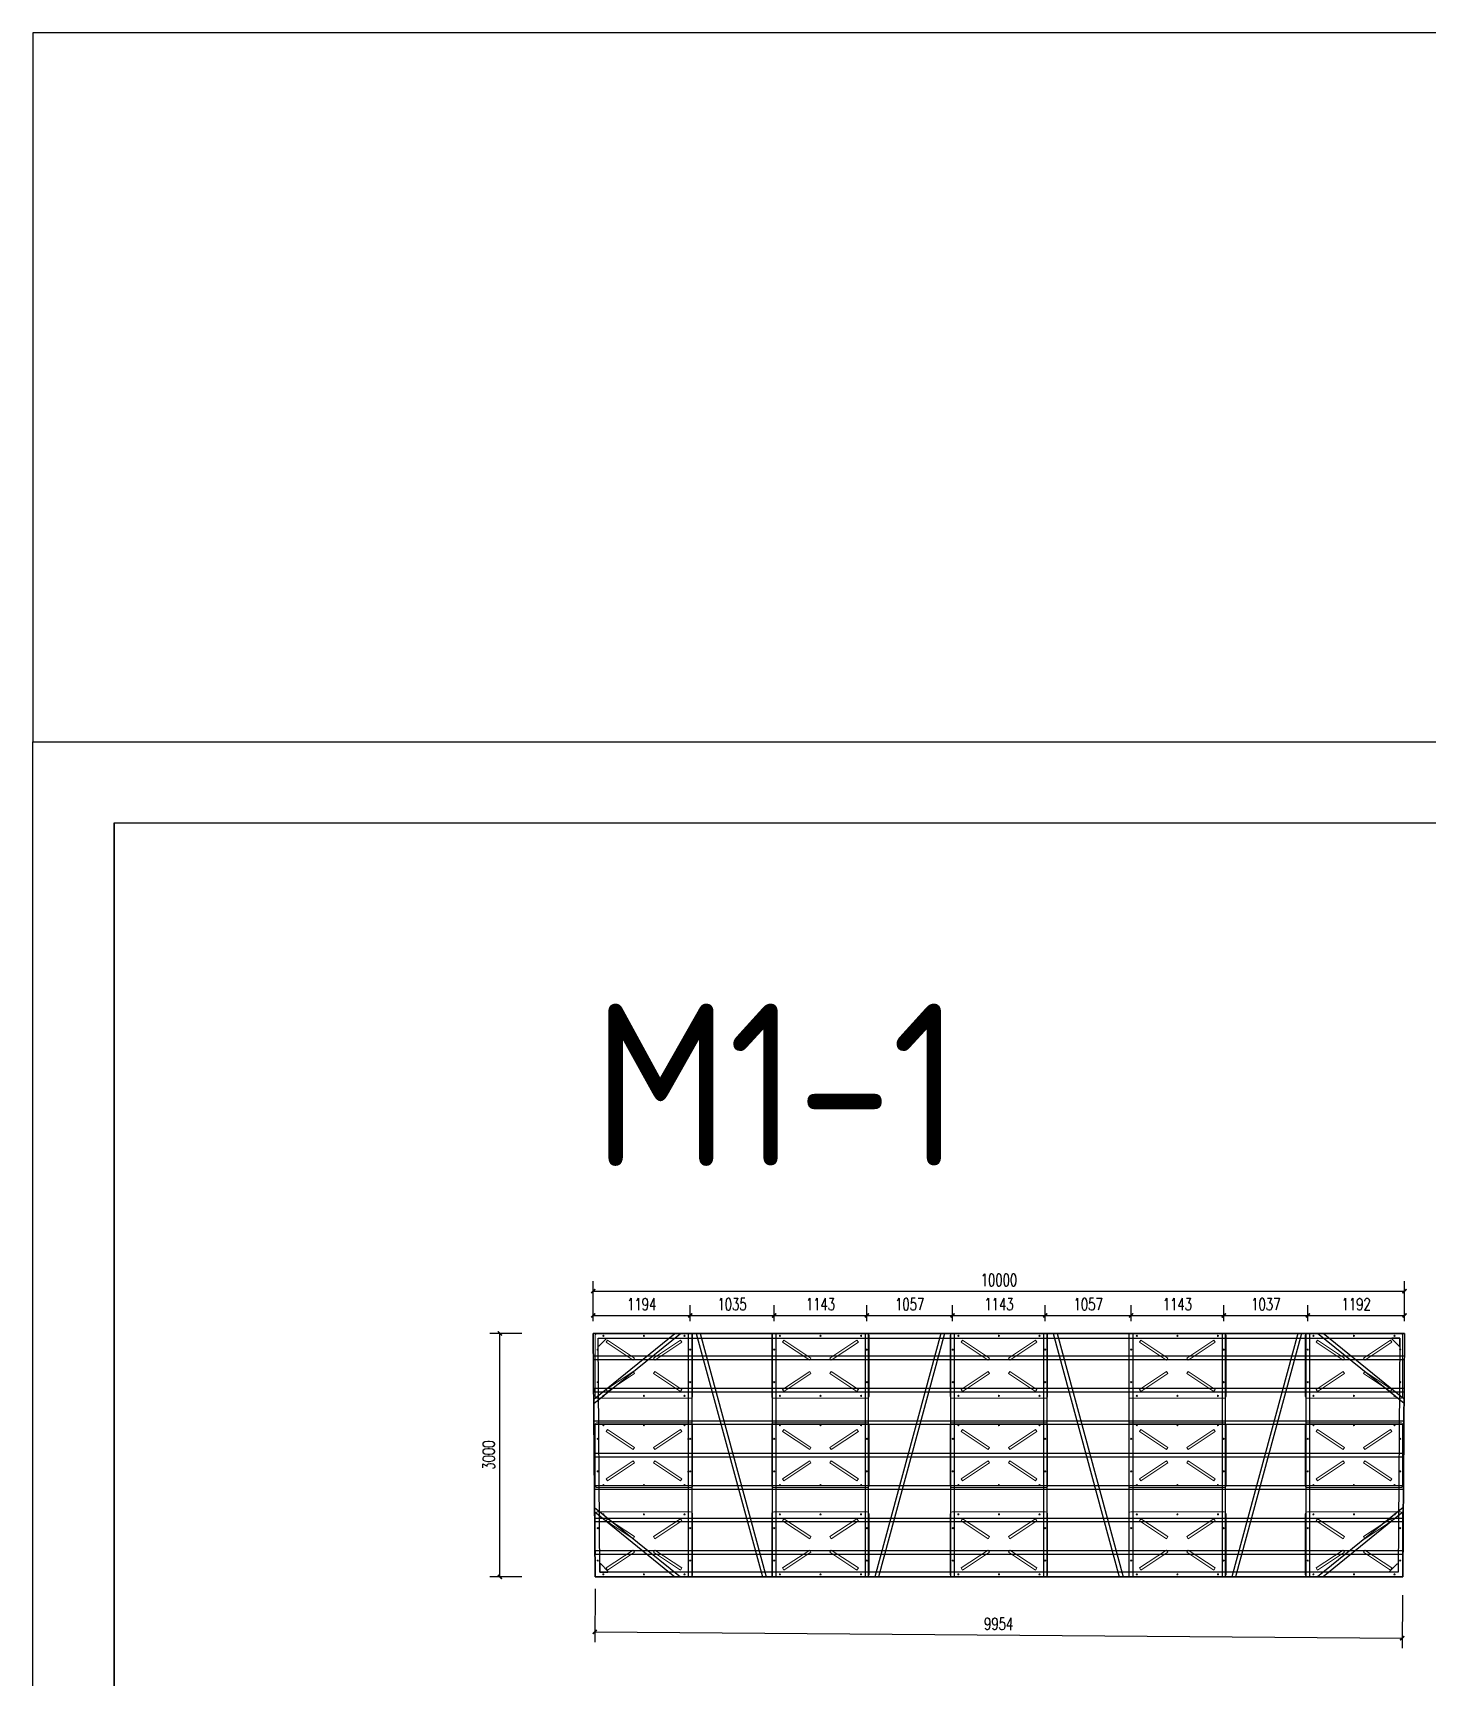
# Model space of a CAD drawing. Extents: x 1254079 to 1500931, y -102737 to 142253.
# Drawn here: x 1283444 to 1300630, y 51982 to 72248 of the extents above; entities that cross this region are included whole.
import ezdxf

# ---------------------------------------------------------------- set-up
doc = ezdxf.new("R2010")
doc.units = 0
doc.header["$LTSCALE"] = 1000
doc.header["$MEASUREMENT"] = 0
for name, color, linetype in [('14#槽钢', 3, 'Continuous'), ('A-P-STAIR', 4, 'Continuous'), ('PUB_DIM', 3, 'Continuous'), ('PUB_TEXT', 7, 'Continuous'), ('W-float bowl浮筒', 253, 'Continuous'), ('W-FLOAT_BOWL浮筒', 253, 'Continuous'), ('W-STEEL_FRAME钢架', 3, 'Continuous'), ('W-STEEL_KEEL钢龙骨', 5, 'Continuous')]:
    doc.layers.add(name, color=color, linetype=linetype)
doc.styles.add('_TCH_DIM_T3', font='SIMPLEX', dxfattribs={"width": 0.705882, "bigfont": 'GBCBIG'})
doc.styles.get("Standard").update_dxf_attribs({"font": 'gbenor.shx', "bigfont": 'gbcbig.shx'})
doc.dimstyles.new('_TCH_ARCH&&50', dxfattribs={"dimtxt": 148.75, "dimasz": 50, "dimexe": 125, "dimexo": 150, "dimgap": 63.125, "dimtad": 1, "dimdec": 0, "dimzin": 0, "dimdsep": 46, "dimtxsty": '_TCH_DIM_T3', "dimblk": 'ARCHTICK', "dimcen": 0.09, "dimclrt": 7, "dimazin": 2, "dimtfac": 1, "dimtdec": 0, "dimtix": 1, "dimtmove": 2, "dimatfit": 3, "dimfxl": 0, "dimtolj": 1, "dimtzin": 0, "dimarcsym": 0})

# ---------------------------------------------------------------- blocks, each defined once
blk = doc.blocks.new('*U24')
at = {"layer": '14#槽钢'}
blk.add_lwpolyline([(0, 29946), (0, -29946)], dxfattribs=at)
blk = doc.blocks.new('*U25')
at = {"layer": '14#槽钢', "color": 0, "linetype": 'ByBlock', "lineweight": -2, "transparency": 16777216}
blk.add_blockref('*U24', (0, 0), dxfattribs=at)
blk = doc.blocks.new('_ArchTick')
at = {"color": 0, "linetype": 'ByBlock', "const_width": 0.4}
blk.add_lwpolyline([(-0.5, -0.5), (0.5, 0.5)], dxfattribs=at)
blk = doc.blocks.new('*D1196')
at = {"layer": 'Defpoints', "color": 0, "transparency": 16777216}
for p in [(1291546, 56440), (1290352, 56218), (1291546, 56218)]:
    blk.add_point(p, dxfattribs=at)
at = {"layer": 'PUB_DIM', "color": 0, "lineweight": -2, "transparency": 16777216}
for p, q in [((1290352, 56368), (1290352, 56565)), ((1291546, 56368), (1291546, 56565)), ((1290352, 56440), (1291546, 56440))]:
    blk.add_line(p, q, dxfattribs=at)
at = {"layer": 'PUB_DIM', "color": 0, "lineweight": -2, "transparency": 16777216, "xscale": 50, "yscale": 50, "zscale": 50, "rotation": 180}
blk.add_blockref('_ArchTick', (1290352, 56440), dxfattribs=at)
at = {"layer": 'PUB_DIM', "color": 0, "lineweight": -2, "transparency": 16777216, "xscale": 50, "yscale": 50, "zscale": 50}
blk.add_blockref('_ArchTick', (1291546, 56440), dxfattribs=at)
at = {"layer": 'PUB_DIM', "color": 7, "transparency": 16777216, "insert": (1290949, 56578), "char_height": 148.8, "attachment_point": 5, "style": '_TCH_DIM_T3'}
blk.add_mtext('\\A1;1194', dxfattribs=at)
blk = doc.blocks.new('*D1197')
at = {"layer": 'Defpoints', "color": 0, "transparency": 16777216}
for p in [(1292581, 56440), (1291546, 56218), (1292581, 56218)]:
    blk.add_point(p, dxfattribs=at)
at = {"layer": 'PUB_DIM', "color": 0, "lineweight": -2, "transparency": 16777216}
for p, q in [((1291546, 56368), (1291546, 56565)), ((1292581, 56368), (1292581, 56565)), ((1291546, 56440), (1292581, 56440))]:
    blk.add_line(p, q, dxfattribs=at)
at = {"layer": 'PUB_DIM', "color": 0, "lineweight": -2, "transparency": 16777216, "xscale": 50, "yscale": 50, "zscale": 50, "rotation": 180}
blk.add_blockref('_ArchTick', (1291546, 56440), dxfattribs=at)
at = {"layer": 'PUB_DIM', "color": 0, "lineweight": -2, "transparency": 16777216, "xscale": 50, "yscale": 50, "zscale": 50}
blk.add_blockref('_ArchTick', (1292581, 56440), dxfattribs=at)
at = {"layer": 'PUB_DIM', "color": 7, "transparency": 16777216, "insert": (1292063, 56578), "char_height": 148.8, "attachment_point": 5, "style": '_TCH_DIM_T3'}
blk.add_mtext('\\A1;1035', dxfattribs=at)
blk = doc.blocks.new('*D1198')
at = {"layer": 'Defpoints', "color": 0, "transparency": 16777216}
for p in [(1293724, 56440), (1292581, 56218), (1293724, 56218)]:
    blk.add_point(p, dxfattribs=at)
at = {"layer": 'PUB_DIM', "color": 0, "lineweight": -2, "transparency": 16777216}
for p, q in [((1292581, 56368), (1292581, 56565)), ((1293724, 56368), (1293724, 56565)), ((1292581, 56440), (1293724, 56440))]:
    blk.add_line(p, q, dxfattribs=at)
at = {"layer": 'PUB_DIM', "color": 0, "lineweight": -2, "transparency": 16777216, "xscale": 50, "yscale": 50, "zscale": 50, "rotation": 180}
blk.add_blockref('_ArchTick', (1292581, 56440), dxfattribs=at)
at = {"layer": 'PUB_DIM', "color": 0, "lineweight": -2, "transparency": 16777216, "xscale": 50, "yscale": 50, "zscale": 50}
blk.add_blockref('_ArchTick', (1293724, 56440), dxfattribs=at)
at = {"layer": 'PUB_DIM', "color": 7, "transparency": 16777216, "insert": (1293152, 56578), "char_height": 148.8, "attachment_point": 5, "style": '_TCH_DIM_T3'}
blk.add_mtext('\\A1;1143', dxfattribs=at)
blk = doc.blocks.new('*D1199')
at = {"layer": 'Defpoints', "color": 0, "transparency": 16777216}
for p in [(1294781, 56440), (1293724, 56218), (1294781, 56218)]:
    blk.add_point(p, dxfattribs=at)
at = {"layer": 'PUB_DIM', "color": 0, "lineweight": -2, "transparency": 16777216}
for p, q in [((1293724, 56368), (1293724, 56565)), ((1294781, 56368), (1294781, 56565)), ((1293724, 56440), (1294781, 56440))]:
    blk.add_line(p, q, dxfattribs=at)
at = {"layer": 'PUB_DIM', "color": 0, "lineweight": -2, "transparency": 16777216, "xscale": 50, "yscale": 50, "zscale": 50, "rotation": 180}
blk.add_blockref('_ArchTick', (1293724, 56440), dxfattribs=at)
at = {"layer": 'PUB_DIM', "color": 0, "lineweight": -2, "transparency": 16777216, "xscale": 50, "yscale": 50, "zscale": 50}
blk.add_blockref('_ArchTick', (1294781, 56440), dxfattribs=at)
at = {"layer": 'PUB_DIM', "color": 7, "transparency": 16777216, "insert": (1294252, 56578), "char_height": 148.8, "attachment_point": 5, "style": '_TCH_DIM_T3'}
blk.add_mtext('\\A1;1057', dxfattribs=at)
blk = doc.blocks.new('*D1200')
at = {"layer": 'Defpoints', "color": 0, "transparency": 16777216}
for p in [(1295924, 56440), (1294781, 56218), (1295924, 56218)]:
    blk.add_point(p, dxfattribs=at)
at = {"layer": 'PUB_DIM', "color": 0, "lineweight": -2, "transparency": 16777216}
for p, q in [((1294781, 56368), (1294781, 56565)), ((1295924, 56368), (1295924, 56565)), ((1294781, 56440), (1295924, 56440))]:
    blk.add_line(p, q, dxfattribs=at)
at = {"layer": 'PUB_DIM', "color": 0, "lineweight": -2, "transparency": 16777216, "xscale": 50, "yscale": 50, "zscale": 50, "rotation": 180}
blk.add_blockref('_ArchTick', (1294781, 56440), dxfattribs=at)
at = {"layer": 'PUB_DIM', "color": 0, "lineweight": -2, "transparency": 16777216, "xscale": 50, "yscale": 50, "zscale": 50}
blk.add_blockref('_ArchTick', (1295924, 56440), dxfattribs=at)
at = {"layer": 'PUB_DIM', "color": 7, "transparency": 16777216, "insert": (1295352, 56578), "char_height": 148.8, "attachment_point": 5, "style": '_TCH_DIM_T3'}
blk.add_mtext('\\A1;1143', dxfattribs=at)
blk = doc.blocks.new('*D1201')
at = {"layer": 'Defpoints', "color": 0, "transparency": 16777216}
for p in [(1296981, 56440), (1295924, 56218), (1296981, 56218)]:
    blk.add_point(p, dxfattribs=at)
at = {"layer": 'PUB_DIM', "color": 0, "lineweight": -2, "transparency": 16777216}
for p, q in [((1295924, 56368), (1295924, 56565)), ((1296981, 56368), (1296981, 56565)), ((1295924, 56440), (1296981, 56440))]:
    blk.add_line(p, q, dxfattribs=at)
at = {"layer": 'PUB_DIM', "color": 0, "lineweight": -2, "transparency": 16777216, "xscale": 50, "yscale": 50, "zscale": 50, "rotation": 180}
blk.add_blockref('_ArchTick', (1295924, 56440), dxfattribs=at)
at = {"layer": 'PUB_DIM', "color": 0, "lineweight": -2, "transparency": 16777216, "xscale": 50, "yscale": 50, "zscale": 50}
blk.add_blockref('_ArchTick', (1296981, 56440), dxfattribs=at)
at = {"layer": 'PUB_DIM', "color": 7, "transparency": 16777216, "insert": (1296452, 56578), "char_height": 148.8, "attachment_point": 5, "style": '_TCH_DIM_T3'}
blk.add_mtext('\\A1;1057', dxfattribs=at)
blk = doc.blocks.new('*D1202')
at = {"layer": 'Defpoints', "color": 0, "transparency": 16777216}
for p in [(1298124, 56440), (1296981, 56218), (1298124, 56218)]:
    blk.add_point(p, dxfattribs=at)
at = {"layer": 'PUB_DIM', "color": 0, "lineweight": -2, "transparency": 16777216}
for p, q in [((1296981, 56368), (1296981, 56565)), ((1298124, 56368), (1298124, 56565)), ((1296981, 56440), (1298124, 56440))]:
    blk.add_line(p, q, dxfattribs=at)
at = {"layer": 'PUB_DIM', "color": 0, "lineweight": -2, "transparency": 16777216, "xscale": 50, "yscale": 50, "zscale": 50, "rotation": 180}
blk.add_blockref('_ArchTick', (1296981, 56440), dxfattribs=at)
at = {"layer": 'PUB_DIM', "color": 0, "lineweight": -2, "transparency": 16777216, "xscale": 50, "yscale": 50, "zscale": 50}
blk.add_blockref('_ArchTick', (1298124, 56440), dxfattribs=at)
at = {"layer": 'PUB_DIM', "color": 7, "transparency": 16777216, "insert": (1297552, 56578), "char_height": 148.8, "attachment_point": 5, "style": '_TCH_DIM_T3'}
blk.add_mtext('\\A1;1143', dxfattribs=at)
blk = doc.blocks.new('*D1203')
at = {"layer": 'Defpoints', "color": 0, "transparency": 16777216}
for p in [(1299161, 56440), (1298124, 56218), (1299161, 56218)]:
    blk.add_point(p, dxfattribs=at)
at = {"layer": 'PUB_DIM', "color": 0, "lineweight": -2, "transparency": 16777216}
for p, q in [((1298124, 56368), (1298124, 56565)), ((1299161, 56368), (1299161, 56565)), ((1298124, 56440), (1299161, 56440))]:
    blk.add_line(p, q, dxfattribs=at)
at = {"layer": 'PUB_DIM', "color": 0, "lineweight": -2, "transparency": 16777216, "xscale": 50, "yscale": 50, "zscale": 50, "rotation": 180}
blk.add_blockref('_ArchTick', (1298124, 56440), dxfattribs=at)
at = {"layer": 'PUB_DIM', "color": 0, "lineweight": -2, "transparency": 16777216, "xscale": 50, "yscale": 50, "zscale": 50}
blk.add_blockref('_ArchTick', (1299161, 56440), dxfattribs=at)
at = {"layer": 'PUB_DIM', "color": 7, "transparency": 16777216, "insert": (1298642, 56578), "char_height": 148.8, "attachment_point": 5, "style": '_TCH_DIM_T3'}
blk.add_mtext('\\A1;1037', dxfattribs=at)
blk = doc.blocks.new('*D1204')
at = {"layer": 'Defpoints', "color": 0, "transparency": 16777216}
for p in [(1300352, 56440), (1299161, 56218), (1300352, 56218)]:
    blk.add_point(p, dxfattribs=at)
at = {"layer": 'PUB_DIM', "color": 0, "lineweight": -2, "transparency": 16777216}
for p, q in [((1299161, 56368), (1299161, 56565)), ((1300352, 56368), (1300352, 56565)), ((1299161, 56440), (1300352, 56440))]:
    blk.add_line(p, q, dxfattribs=at)
at = {"layer": 'PUB_DIM', "color": 0, "lineweight": -2, "transparency": 16777216, "xscale": 50, "yscale": 50, "zscale": 50, "rotation": 180}
blk.add_blockref('_ArchTick', (1299161, 56440), dxfattribs=at)
at = {"layer": 'PUB_DIM', "color": 0, "lineweight": -2, "transparency": 16777216, "xscale": 50, "yscale": 50, "zscale": 50}
blk.add_blockref('_ArchTick', (1300352, 56440), dxfattribs=at)
at = {"layer": 'PUB_DIM', "color": 7, "transparency": 16777216, "insert": (1299756, 56578), "char_height": 148.8, "attachment_point": 5, "style": '_TCH_DIM_T3'}
blk.add_mtext('\\A1;1192', dxfattribs=at)
blk = doc.blocks.new('*D1205')
at = {"layer": 'Defpoints', "color": 0, "transparency": 16777216}
for p in [(1290375, 53218), (1300329, 53141), (1300323, 52462)]:
    blk.add_point(p, dxfattribs=at)
at = {"layer": 'PUB_DIM', "color": 0, "lineweight": -2, "transparency": 16777216}
for p, q in [((1290374, 53068), (1290369, 52414)), ((1300327, 52991), (1300322, 52337)), ((1290370, 52539), (1300323, 52462))]:
    blk.add_line(p, q, dxfattribs=at)
at = {"layer": 'PUB_DIM', "color": 0, "lineweight": -2, "transparency": 16777216, "xscale": 50, "yscale": 50, "zscale": 50}
for p, rotation in [((1290370, 52539), 179.5575062431282), ((1300323, 52462), 359.5575062431282)]:
    blk.add_blockref('_ArchTick', p, dxfattribs=dict(at, rotation=rotation))
at = {"layer": 'PUB_DIM', "color": 7, "transparency": 16777216, "insert": (1295348, 52638), "char_height": 148.8, "attachment_point": 5, "rotation": 359.5575, "style": '_TCH_DIM_T3'}
blk.add_mtext('\\A1;9954', dxfattribs=at)
blk = doc.blocks.new('*D1206')
at = {"layer": 'Defpoints', "color": 0, "transparency": 16777216}
for p in [(1289201, 56218), (1289621, 56218), (1289621, 53218)]:
    blk.add_point(p, dxfattribs=at)
at = {"layer": 'PUB_DIM', "color": 0, "lineweight": -2, "transparency": 16777216}
for p, q in [((1289471, 56218), (1289076, 56218)), ((1289201, 53218), (1289201, 56218)), ((1289471, 53218), (1289076, 53218))]:
    blk.add_line(p, q, dxfattribs=at)
at = {"layer": 'PUB_DIM', "color": 0, "lineweight": -2, "transparency": 16777216, "xscale": 50, "yscale": 50, "zscale": 50}
for p, rotation in [((1289201, 56218), 90), ((1289201, 53218), 270)]:
    blk.add_blockref('_ArchTick', p, dxfattribs=dict(at, rotation=rotation))
at = {"layer": 'PUB_DIM', "color": 7, "transparency": 16777216, "insert": (1289063, 54718), "char_height": 148.8, "attachment_point": 5, "rotation": 90, "style": '_TCH_DIM_T3'}
blk.add_mtext('\\A1;3000', dxfattribs=at)
blk = doc.blocks.new('*D1207')
at = {"layer": 'Defpoints', "color": 0, "transparency": 16777216}
for p in [(1300352, 56739), (1290352, 56218), (1300352, 56218)]:
    blk.add_point(p, dxfattribs=at)
at = {"layer": 'PUB_DIM', "color": 0, "lineweight": -2, "transparency": 16777216}
for p, q in [((1290352, 56368), (1290352, 56864)), ((1300352, 56368), (1300352, 56864)), ((1290352, 56739), (1300352, 56739))]:
    blk.add_line(p, q, dxfattribs=at)
at = {"layer": 'PUB_DIM', "color": 0, "lineweight": -2, "transparency": 16777216, "xscale": 50, "yscale": 50, "zscale": 50, "rotation": 180}
blk.add_blockref('_ArchTick', (1290352, 56739), dxfattribs=at)
at = {"layer": 'PUB_DIM', "color": 0, "lineweight": -2, "transparency": 16777216, "xscale": 50, "yscale": 50, "zscale": 50}
blk.add_blockref('_ArchTick', (1300352, 56739), dxfattribs=at)
at = {"layer": 'PUB_DIM', "color": 7, "transparency": 16777216, "insert": (1295352, 56877), "char_height": 148.8, "attachment_point": 5, "style": '_TCH_DIM_T3'}
blk.add_mtext('\\A1;10000', dxfattribs=at)
blk = doc.blocks.new('$matou$00000145')
at = {"layer": 'W-float bowl浮筒', "lineweight": 0}
for p, q in [((-600, -375), (-600, 375)), ((-575, 400), (575, 400)), ((-570, 207), (-570, 193)), ((-507, 370), (-493, 370)), ((-500, 377), (-500, 363)), ((-7, 370), (7, 370)), ((0, 377), (0, 363)), ((493, 370), (507, 370)), ((500, 377), (500, 363)), ((570, 207), (570, 193)), ((600, 375), (600, -375)), ((-577, 200), (-563, 200)), ((563, 200), (577, 200)), ((-577, -200), (-563, -200)), ((-570, -193), (-570, -207)), ((563, -200), (577, -200)), ((570, -193), (570, -207)), ((575, -400), (-575, -400)), ((-507, -370), (-493, -370)), ((-500, -377), (-500, -363)), ((-7, -370), (7, -370)), ((0, -377), (0, -363)), ((493, -370), (507, -370)), ((500, -377), (500, -363))]:
    blk.add_line(p, q, dxfattribs=at)
at = {"layer": 'W-float bowl浮筒', "lineweight": 0, "ltscale": 100}
for points in [[(-450, 316), (-117, 95), (-133, 70), (-467, 291)], [(450, 316), (117, 95), (133, 70), (467, 291)], [(-450, -316), (-117, -95), (-133, -70), (-467, -291)], [(450, -316), (117, -95), (133, -70), (467, -291)]]:
    blk.add_lwpolyline(points, close=True, dxfattribs=at)
at = {"layer": 'W-float bowl浮筒', "lineweight": 0}
for centre in [(-570, 200), (-500, 370), (0, 370), (500, 370), (570, 200), (-570, -200), (570, -200), (-500, -370), (0, -370), (500, -370)]:
    blk.add_circle(centre, 7, dxfattribs=at)
for centre, start, end in [((-575, 375), 90, 180), ((575, 375), 0, 90), ((-575, -375), 180, 270), ((575, -375), 270, 0)]:
    blk.add_arc(centre, 25, start, end, dxfattribs=at)

msp = doc.modelspace()

# ---------------------------------------------------------------- linework, layer by layer
at = {"layer": '14#槽钢'}
for points in [[(1283443.8, 63511.5), (1372490.4, 63511.5), (1372490.4, 72248.4), (1283443.8, 72248.4)], [(1283443.8, 63511.5), (1372490.4, 63511.5), (1372490.4, 1620.5), (1283443.8, 1620.5)], [(1284443.8, 62511.5), (1371490.4, 62511.5), (1371490.4, 2620.5), (1284443.8, 2620.5)], [(1290352.2, 56218.1), (1300352.3, 56218.1), (1300329.2, 53218.2), (1290375.3, 53218.2)], [(1290410.6, 56160.1), (1300293.9, 56160.1), (1300271.6, 53276.2), (1290432.9, 53276.2)]]:
    msp.add_lwpolyline(points, close=True, dxfattribs=at)
msp.add_lwpolyline([(1284443.8, 62511.5), (1371490.4, 62511.5)], dxfattribs=at)
at = {"layer": 'A-P-STAIR'}
msp.add_lwpolyline([(1290375.3, 53218.2), (1300329.2, 53218.2), (1300352.3, 56218.1), (1290352.2, 56218.1)], close=True, dxfattribs=at)
at = {"layer": 'PUB_DIM'}
for p, q in [((1291522.2, 54925.1), (1291522.2, 54911.1)), ((1291515.2, 54918.1), (1291529.2, 54918.1)), ((1291515.2, 54518.1), (1291529.2, 54518.1)), ((1291522.2, 54525.1), (1291522.2, 54511.1))]:
    msp.add_line(p, q, dxfattribs=at)
at = {"layer": 'W-STEEL_FRAME钢架'}
for p, q in [((1290358.4, 55409.1), (1291357.8, 56218.1)), ((1290358.8, 55354.1), (1291426.1, 56218.1)), ((1291622, 56218.1), (1292436, 53218.1)), ((1291668.5, 56218.1), (1292482.5, 53218.1)), ((1294636, 56218.1), (1293822, 53218.1)), ((1294682.5, 56218.1), (1293868.5, 53218.1)), ((1296022, 56218.1), (1296836, 53218.1)), ((1296068.5, 56218.1), (1296882.5, 53218.1)), ((1299036, 56218.1), (1298222, 53218.1)), ((1299082.5, 56218.1), (1298268.5, 53218.1)), ((1300345.7, 55354.4), (1299278.7, 56218.1)), ((1300346.1, 55409.4), (1299347, 56218.1)), ((1290368.7, 54074.2), (1291426.1, 53218.1)), ((1290369.1, 54018.5), (1291357.8, 53218.1)), ((1300335.8, 54073.9), (1299278.7, 53218.1)), ((1300335.4, 54018.2), (1299347, 53218.1))]:
    msp.add_line(p, q, dxfattribs=at)
at = {"layer": 'W-STEEL_FRAME钢架', "color": 1}
for points in [[(1290420.6, 56060.1), (1290411.4, 56060.2), (1290410.6, 56160.1), (1290510.6, 56160.1), (1290510.6, 56150.1)], [(1300284.6, 56060.1), (1300293.1, 56060.2), (1300293.9, 56160.2), (1300194.6, 56160.1), (1300194.6, 56150.1)], [(1290442.9, 53376.2), (1290432.1, 53376.2), (1290432.9, 53276.2), (1290532.9, 53276.2), (1290532.9, 53286.2)], [(1300261.6, 53376.2), (1300272.4, 53376.3), (1300271.6, 53276.2), (1300171.6, 53276.2), (1300171.6, 53286.2)]]:
    msp.add_lwpolyline(points, close=True, dxfattribs=at)
at = {"layer": 'W-STEEL_FRAME钢架'}
for points in [[(1291524.6, 56218.1), (1291567.6, 56218.1), (1291567.6, 53218.1), (1291524.6, 53218.1)], [(1292559.2, 56218.1), (1292602.2, 56218.1), (1292602.2, 53218.1), (1292559.2, 53218.1)], [(1293745.2, 56218.1), (1293702.2, 56218.1), (1293702.2, 53218.1), (1293745.2, 53218.1)], [(1294759.2, 56218.1), (1294802.2, 56218.1), (1294802.2, 53218.1), (1294759.2, 53218.1)], [(1295945.2, 56218.1), (1295902.2, 56218.1), (1295902.2, 53218.1), (1295945.2, 53218.1)], [(1296959.2, 56218.1), (1297002.2, 56218.1), (1297002.2, 53218.1), (1296959.2, 53218.1)], [(1298145.2, 56218.1), (1298102.2, 56218.1), (1298102.2, 53218.1), (1298145.2, 53218.1)], [(1299139.1, 56218.1), (1299182.1, 56218.1), (1299182.1, 53218.1), (1299139.1, 53218.1)]]:
    msp.add_lwpolyline(points, close=True, dxfattribs=at)
at = {"layer": 'W-STEEL_KEEL钢龙骨'}
for points in [[(1290354.5, 55898.2), (1300350, 55898.1), (1300350, 55938.1), (1290354.5, 55938.2)], [(1290357.6, 55498.1), (1300346.9, 55498.1), (1300346.9, 55538.1), (1290357.6, 55538.1)], [(1290360.6, 55098.2), (1300343.8, 55098.2), (1300343.8, 55138.2), (1290360.6, 55138.2)], [(1290363.7, 54698.2), (1300340.8, 54698.2), (1300340.8, 54738.2), (1290363.7, 54738.2)], [(1290366.8, 54298.3), (1300337.7, 54298.3), (1300337.7, 54338.3), (1290366.8, 54338.3)], [(1290369.9, 53898.1), (1300334.6, 53898.3), (1300334.6, 53938.3), (1290369.9, 53938.1)], [(1290373, 53498.3), (1300331.5, 53498.1), (1300331.5, 53538.1), (1290373, 53538.3)]]:
    msp.add_lwpolyline(points, close=True, dxfattribs=at)

# ---------------------------------------------------------------- block references
at = {"layer": '14#槽钢'}
msp.add_blockref('*U25', (1284443.8, 32566), dxfattribs=at)
at = {"layer": 'W-FLOAT_BOWL浮筒'}
for p in [(1290976.1, 55818.1), (1293152.2, 55818.1), (1295352.2, 55818.1), (1297552.2, 55818.1), (1299728.7, 55818.1), (1290976.1, 54718.1), (1293152.2, 54718.1), (1295352.2, 54718.1), (1297552.2, 54718.1), (1299728.7, 54718.1), (1290976.1, 53618.1), (1293152.2, 53618.1), (1295352.2, 53618.1), (1297552.2, 53618.1), (1299728.7, 53618.1)]:
    msp.add_blockref('$matou$00000145', p, dxfattribs=at)

# ---------------------------------------------------------------- texts
at = {"layer": 'PUB_TEXT'}
msp.add_text('M1-1', height=2000, dxfattribs=at).set_placement((1290354.3, 58283.2))

# ---------------------------------------------------------------- dimensions: what is measured, and where the dimension line sits
at = {"layer": 'PUB_DIM'}
for p1, p2, distance, picture, middle in [((1290352.2, 56218.1), (1300352.3, 56218.1), 521, '*D1207', (1295352.2, 56876.6)), ((1290352.2, 56218.1), (1291546.1, 56218.1), 222.1, '*D1196', (1290949.1, 56577.7)), ((1291546.1, 56218.1), (1292580.7, 56218.1), 222.1, '*D1197', (1292063.4, 56577.7)), ((1292580.7, 56218.1), (1293723.7, 56218.1), 222.1, '*D1198', (1293152.2, 56577.7)), ((1293723.7, 56218.1), (1294780.7, 56218.1), 222.1, '*D1199', (1294252.2, 56577.7)), ((1294780.7, 56218.1), (1295923.7, 56218.1), 222.1, '*D1200', (1295352.2, 56577.7)), ((1295923.7, 56218.1), (1296980.7, 56218.1), 222.1, '*D1201', (1296452.2, 56577.7)), ((1296980.7, 56218.1), (1298123.7, 56218.1), 222.1, '*D1202', (1297552.2, 56577.7)), ((1298123.7, 56218.1), (1299160.6, 56218.1), 222.1, '*D1203', (1298642.2, 56577.7)), ((1299160.6, 56218.1), (1300352.3, 56218.1), 222.1, '*D1204', (1299756.5, 56577.7)), ((1289620.9, 53218.2), (1289620.9, 56218.1), 420, '*D1206', (1289063.4, 54718.2)), ((1290375.3, 53218.2), (1300328.6, 53141.4), -679.4, '*D1205', (1295347.8, 52638))]:
    dim = msp.add_aligned_dim(p1=p1, p2=p2, distance=distance, dimstyle='_TCH_ARCH&&50', dxfattribs=at)
    dim.commit()
    dim.dimension.update_dxf_attribs({"geometry": picture, "text_midpoint": middle})

doc.saveas('drawing.dxf')
